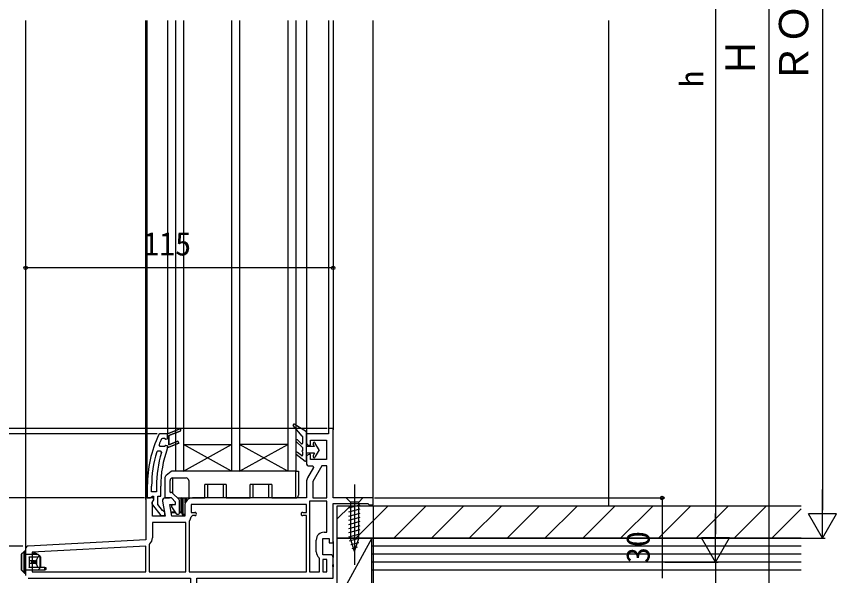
# Model space of a CAD drawing. Units: millimetres, scale not verified. Extents: x -525 to 525, y -783 to 779.
# Drawn here: x -351.5 to -44.8, y -9.7 to 199.3 of the extents above; entities that cross this region are included whole.
import ezdxf
from ezdxf.enums import TextEntityAlignment as Align

# ---------------------------------------------------------------- set-up
doc = ezdxf.new("R2010")
doc.units = ezdxf.units.MM
doc.header["$LTSCALE"] = 4
for name, color, linetype in [('0-2_YKK_11', 7, 'Continuous'), ('0-3_YKK_12', 2, 'Continuous'), ('0-4_YKK_13', 4, 'Continuous'), ('0-6_YKK_D', 6, 'Continuous'), ('0-8_YSS_K', 3, 'Continuous'), ('0-9_YSS_KE', 3, 'Continuous')]:
    doc.layers.add(name, color=color, linetype=linetype)
doc.styles.add('ＭＳ ゴシック', font='')
doc.styles.get('ＭＳ ゴシック').set_extended_font_data('MS Gothic')

msp = doc.modelspace()

# ---------------------------------------------------------------- linework, layer by layer
at = {"layer": '0-2_YKK_11'}
for p, q in [((-243, 34.5), (-243, 32.3)), ((-239.3, -0.8), (-239.3, 3.6)), ((-348, 0.351), (-348, -9.7))]:
    msp.add_line(p, q, dxfattribs=at)
for points in [[(-297.205, 41.4), (-296.747, 41.7), (-296.075, 41.7), (-295.59, 41.325), (-295, 41.4), (-295, 43.3), (-290.548, 45.072), (-295, 43.3), (-297.782, 43.3), (-298.236, 43.01)], [(-290.252, 44.328), (-294.5, 42.638), (-294.5, 39.161), (-291.048, 40.535), (-290.752, 39.791), (-294.5, 38.3), (-295, 38.3), (-295, 38.8), (-295.59, 38.875), (-296.075, 38.5), (-296.1, 38.5), (-297.635, 38.5), (-298.104, 39.175)], [(-295.03, 37.683), (-295, 37.854), (-295, 38.3), (-294.5, 38.3), (-290.752, 39.791), (-291.048, 40.535), (-294.5, 39.161), (-294.5, 42.638), (-290.252, 44.328)], [(-234, -1.9), (-236.9, -1.9), (-236.9, 4.1), (-234.5, 4.1), (-234.5, 2.5), (-233, 2.5), (-233, 17.3), (-220.092, 17.3), (-219.796, 17.05), (-219.5, 16.8), (-218, 16.8), (-218, 19.3), (-233, 19.3), (-233, 45.3), (-234.8, 45.3), (-234.8, 43.3), (-243, 43.3), (-243, 40)], [(-242, 39), (-241.5, 39), (-241.5, 40.9), (-235.5, 40.9), (-235.5, 33.7), (-241.5, 33.7), (-241.5, 35.5), (-242, 35.5)], [(-298.991, 36.545), (-298.513, 36.9), (-297.676, 36.9), (-297.199, 36.252)], [(-242, 31.3), (-240.655, 31.3), (-240.327, 30.733), (-242.611, 26.777)], [(-243, 25.327), (-243, 19.3), (-285.6, 19.3)], [(-302.5, 23.667), (-302.5, 19.3), (-301.4, 19.3), (-300.904, 19.737), (-300.606, 20), (-300.2, 20), (-300.2, 18.6), (-300.4, 18.2)], [(-299.1, 23.667), (-299.1, 21.6), (-300.9, 21.6), (-300.9, 23.667)], [(-300.587, 16.783), (-297.475, 12.8), (-296, 12.8), (-296, 13.901), (-296.475, 14.401), (-296.845, 14.592), (-298.6, 16.839), (-298.6, 20), (-297.5, 20), (-297.5, 23.667)], [(-296.785, 18.126), (-295.793, 12.5), (-300.6, 12.5), (-300.6, 17.856), (-300.058, 18.724), (-300.377, 19.3), (-303, 19.3), (-303, 3.658), (-347.052, 1.35)], [(-288.5, 16.4), (-288.5, 12.5), (-293.356, 12.5), (-294.132, 16.9), (-292, 16.9), (-292, 17.8), (-293.5, 19.3), (-295.8, 19.3)], [(-244.4, 13.9), (-243, 13.9), (-243, 16.9), (-286.1, 16.9), (-286.1, 13.9), (-284.7, 13.9)], [(-241.8, 18.1), (-241.8, -8.3), (-238.1, -8.3), (-238.1, -3.392), (-238.278, -3.01)], [(-236.4, 6.5), (-235.4, 6.5), (-235.4, 18.1), (-241.8, 18.1)], [(-286.9, -8.3), (-243, -8.3), (-243, 12.7), (-244.4, 12.7)], [(-284.7, 12.7), (-285.616, 12.7), (-286.113, 12.252)], [(-288.1, -8.3), (-288.1, 10.1), (-300.6, 10.1), (-300.6, 4.435)], [(-286.762, 10.845), (-286.9, 10.5), (-286.9, -8.3)], [(-301.624, 2.224), (-301.8, 1.842), (-301.8, -8.3), (-288.1, -8.3)], [(-347, -10.7), (-286.4, -10.7), (-286.4, -38.7), (-283, -38.7), (-283, -36.8), (-283.5, -36.3), (-284, -35.8), (-284, -10.7), (-233, -10.7), (-233, -6.458), (-233.12, -6.275), (-233.12, -5.725), (-233, -5.542), (-233, -2.9)]]:
    msp.add_lwpolyline(points, dxfattribs=at)
for points in [[(-235.4, 19.3), (-235.4, 31.3), (-237.229, 31.3), (-240.6, 25.461), (-240.6, 19.3)], [(-303, 1.255), (-345.6, -0.978), (-345.6, -8.3), (-303, -8.3)], [(-235.4, -8.3), (-235.4, -3.7), (-236.9, -3.7), (-236.9, -8.3)]]:
    msp.add_lwpolyline(points, close=True, dxfattribs=at)
for centre, radius, start, end in [((-256.5, 23.667), 46, 155.13402, 179.99999), ((-290.4, 44.7), 0.4, 291.69939, 111.69941), ((-290.4, 44.7), 0.4, 291.69939, 111.69941), ((-256.5, 23.667), 44.4, 156.46078, 159.55779), ((-242, 40), 1, 180.00001, 269.99999), ((-256.5, 23.667), 41, 160.01112, 180.00001), ((-256.5, 23.667), 44.4, 163.13981, 180.00001), ((-256.5, 23.667), 42.6, 162.81723, 180.00001), ((-242, 34.5), 1, 90.00001, 179.99999), ((-242, 32.3), 1, 180.00001, 269.99999), ((-240.1, 25.327), 2.9, 150.00001, 180.00002), ((-295.8, 18.3), 1, 90, 189.99998), ((-285.6, 16.4), 2.9, 90.00001, 179.99999), ((-299.8, 17.4), 1, 126.86989, 218.08672), ((-284.7, 13.3), 0.6, 269.99999, 90.00001), ((-244.4, 13.3), 0.6, 89.99999, 270.00001), ((-288.5, 12.5), 2.4, 316.39716, 354.0622), ((-236.4, 3.6), 2.9, 90.00001, 179.99999), ((-303.5, 4.435), 2.9, 310.32022, 0.00001), ((-347, 0.351), 1, 93.00003, 180), ((-236.4, -0.8), 2.9, 180.00001, 229.63901), ((-234, -2.9), 1, 0.00001, 89.99999)]:
    msp.add_arc(centre, radius, start, end, dxfattribs=at)
at = {"layer": '0-3_YKK_12'}
for p, q in [((-348, 197.8), (-348, 0.351)), ((-303, 18.8), (-303, 197.8)), ((-302.5, 19.3), (-302.5, 197.8)), ((-295, 197.8), (-295, 43.299)), ((-291.998, 197.8), (-292.001, 29.3)), ((-289, 197.8), (-289, 29.3)), ((-271, 197.8), (-271, 29.3)), ((-268, 197.8), (-268, 29.3)), ((-250, 197.8), (-250, 29.3)), ((-247, 197.8), (-247, 29.3)), ((-243, 197.8), (-243, 42.8)), ((-234.8, 197.8), (-234.8, 44.8)), ((-233, 197.8), (-233, 44.8)), ((-218, 17.761), (-218, 197.8)), ((-289, 39.3), (-271, 39.3)), ((-289, 29.3), (-271, 39.3)), ((-271, 29.3), (-289, 39.3)), ((-250, 39.3), (-268, 39.3)), ((-250, 29.3), (-268, 39.3)), ((-268, 29.3), (-250, 39.3)), ((-247, 29.3), (-292.001, 29.3)), ((-233, 3), (-233, -2.9)), ((-233, -5.542), (-233, -6.458))]:
    msp.add_line(p, q, dxfattribs=at)
at = {"layer": '0-4_YKK_13'}
for p, q in [((-244.548, 42.456), (-247.928, 46.405)), ((-243, 44), (-247.54, 46.854)), ((-243, 33.3), (-243, 44)), ((-244.564, 38.259), (-246.872, 40.407)), ((-244.836, 39.605), (-246.328, 40.993)), ((-244.5, 42.326), (-244.5, 39.752)), ((-244.5, 38.113), (-244.5, 36.978)), ((-239.945, 38.5), (-243, 38.5)), ((-240.5, 39.8), (-240.5, 39.568)), ((-239.945, 38.5), (-240.446, 39.368)), ((-239.7, 39.8), (-239.7, 39.675)), ((-238.3, 37.25), (-239.7, 39.675)), ((-238.3, 37.25), (-239.7, 34.825)), ((-246.846, 35.685), (-243.484, 33.063)), ((-244.823, 35.127), (-246.355, 36.316)), ((-244.5, 36.578), (-244.5, 35.285)), ((-239.945, 36), (-243, 36)), ((-240.5, 34.932), (-240.5, 34.7)), ((-239.945, 36), (-240.446, 35.132)), ((-239.7, 34.825), (-239.7, 34.7)), ((-293.582, 29.234), (-295.437, 27.75)), ((-247, 29.3), (-293.395, 29.3)), ((-247, 29.3), (-246, 29.3)), ((-247, 19.3), (-247, 29.3)), ((-246, 29.3), (-246, 20.3)), ((-296, 26.579), (-296, 19.5)), ((-294, 21.5), (-294, 25.8)), ((-293, 26.8), (-288, 26.8)), ((-293, 21.128), (-293, 26.8)), ((-287, 25.8), (-287, 19.3)), ((-273, 24.3), (-281, 24.3)), ((-281, 19.3), (-281, 24.3)), ((-274, 19.3), (-274, 24.3)), ((-273, 24.3), (-273, 19.3)), ((-256, 24.3), (-264, 24.3)), ((-264, 19.3), (-264, 24.3)), ((-257, 19.3), (-257, 24.3)), ((-256, 24.3), (-256, 19.3)), ((-225, 24.3), (-225, -5.7)), ((-296, 19.28), (-296, 19.3)), ((-295.8, 19.3), (-296, 19.3)), ((-295.8, 19.3), (-294.207, 19.3)), ((-293.379, 21.3), (-293.8, 21.3)), ((-290.646, 18.775), (-293.025, 21.154)), ((-291.172, 19.3), (-287, 19.3)), ((-290.5, 13.6), (-290.5, 18.421)), ((-289.5, 13.3), (-289.5, 19)), ((-289.5, 19), (-289.2, 19)), ((-289.2, 19), (-289.2, 13.3)), ((-288.3, 17.458), (-288.3, 19.3)), ((-288, 19.3), (-288, 18.028)), ((-287, 19.3), (-281, 19.3)), ((-273, 19.3), (-274, 19.3)), ((-273, 19.3), (-264, 19.3)), ((-256, 19.3), (-257, 19.3)), ((-256, 19.3), (-247, 19.3)), ((-221.9, 19.3), (-228.1, 19.3)), ((-228.1, 19.3), (-226.55, 17.75)), ((-221.9, 19.3), (-223.45, 17.75)), ((-293.5, 16.385), (-293.5, 16.063)), ((-293.464, 15.948), (-291.699, 13.428)), ((-292.807, 16.9), (-293.4, 16.558)), ((-227.1, 15.665), (-222.9, 16.79)), ((-226.55, 17.75), (-226.55, 4.216)), ((-223.45, 17.75), (-226.55, 17.75)), ((-223.45, 4.216), (-223.45, 17.75)), ((-293.638, 14.1), (-292.17, 14.1)), ((-291.96, 13.8), (-293.585, 13.8)), ((-291.453, 13.3), (-290.8, 13.3)), ((-290.5, 14.1), (-289.8, 14.1)), ((-289.8, 13.8), (-290.5, 13.8)), ((-289.8, 14.1), (-289.8, 13.8)), ((-289.2, 13.3), (-288.5, 13.3)), ((-288.5, 13), (-289.2, 13)), ((-227.1, 14.112), (-222.9, 15.237)), ((-227.1, 12.559), (-222.9, 13.684)), ((-227.1, 11.006), (-222.9, 12.131)), ((-227.1, 9.453), (-222.9, 10.579)), ((-227.1, 7.9), (-222.9, 9.026)), ((-227.1, 6.347), (-222.9, 7.473)), ((-227.1, 4.794), (-222.9, 5.92)), ((-226.841, 3.311), (-222.9, 4.367)), ((-225, -0.7), (-226.55, 4.216)), ((-225, -0.7), (-223.45, 4.216)), ((-226.39, 1.879), (-223.354, 2.692)), ((-225.938, 0.447), (-223.889, 0.996)), ((-349.5, -7.624), (-349.5, -1.724)), ((-349.494, -1.724), (-349.5, -1.724)), ((-348.674, -0.904), (-349.494, -1.724)), ((-349.494, -1.724), (-349.494, -7.576)), ((-348.254, -1.6), (-348.548, -1.6)), ((-348.376, -0.6), (-348.38, -0.605)), ((-348, -1.6), (-348, -7.8)), ((-343.5, -1.8), (-348, -1.8)), ((-346.7, -2.7), (-343.264, -2.7)), ((-346.7, -2.804), (-346.7, -2.7)), ((-346.7, -2.804), (-346.7, -4.2)), ((-343.443, -2.804), (-346.7, -2.804)), ((-342.5, -2.7), (-343.5, -1.8)), ((-342.565, -2.7), (-343.264, -2.7)), ((-342.565, -6.7), (-342.565, -2.7)), ((-342.565, -2.7), (-342.5, -2.7)), ((-342.5, -2.7), (-342.5, -6.7)), ((-345.8, -4.2), (-346.7, -4.2)), ((-346.7, -4.2), (-346.7, -5.2)), ((-346.7, -5.2), (-346.7, -6.596)), ((-345.8, -4.2), (-345.8, -5.2)), ((-345.359, -4.2), (-345.8, -4.2)), ((-345.217, -5.2), (-345.359, -5.2)), ((-345.217, -4.2), (-345.217, -5.2)), ((-344.8, -4.2), (-345.217, -4.2)), ((-344.8, -5.2), (-345.217, -5.2)), ((-344.8, -4.2), (-344.8, -5.2)), ((-344.667, -4.2), (-344.8, -4.2)), ((-344.667, -5.2), (-344.8, -5.2)), ((-344.486, -5.2), (-344.667, -5.2)), ((-344.486, -4.2), (-344.486, -5.2)), ((-344.45, -5.2), (-344.486, -5.2)), ((-344.45, -4.2), (-344.258, -4.2)), ((-344.258, -5.2), (-344.45, -5.2)), ((-344.258, -4.2), (-344.258, -5.2)), ((-344.028, -4.2), (-344.258, -4.2)), ((-344.028, -5.2), (-344.258, -5.2)), ((-344.028, -4.2), (-344.028, -5.2)), ((-343.888, -3.804), (-343.888, -5.596)), ((-349.494, -7.576), (-348.631, -8.439)), ((-348.488, -8.712), (-348.549, -8.651)), ((-348.337, -8.713), (-348.276, -8.8)), ((-343.5, -7.7), (-348, -7.7)), ((-346.7, -6.596), (-343.443, -6.596)), ((-343.5, -7.7), (-342.5, -6.7)), ((-340.8, -7.7), (-343.5, -7.7)), ((-342.565, -6.7), (-343.264, -6.7)), ((-342.5, -6.7), (-342.565, -6.7)), ((-340.8, -6.7), (-340.5, -6.7))]:
    msp.add_line(p, q, dxfattribs=at)
for points in [[(-280, 24.3), (-280, 19.3), (-281, 19.3)], [(-263, 24.3), (-263, 19.3), (-264, 19.3)], [(-289.5, 14.1), (-289.8, 14.1), (-289.8, 19.3)], [(-289.2, 13), (-289.2, 13.3), (-289.5, 13.3)], [(-349.412, -1.512), (-348.592, -0.692), (-348.588, -0.688)], [(-348.254, -1.6), (-348.254, -7.8), (-348.548, -7.8), (-348.548, -1.6)], [(-348.376, -0.6), (-348, -0.6), (-348, -1.6), (-348.254, -1.6)], [(-345.4, -1.8), (-345.4, -1.2), (-343.8, -1.8)], [(-344.8, -1.425), (-344.8, -0.9), (-343, -2.1)], [(-343.286, -1.993), (-343, -2.1), (-343, -2.25)], [(-345.359, -5.2), (-345.8, -5.2), (-346.7, -5.2)], [(-345.359, -5.2), (-345.359, -4.2), (-345.217, -4.2)], [(-344.667, -5.2), (-344.667, -4.2), (-344.486, -4.2)], [(-344.45, -5.2), (-344.45, -4.2), (-344.486, -4.2)], [(-344.028, -4.2), (-343.948, -4.006), (-343.888, -3.804)], [(-343.888, -5.596), (-343.947, -5.398), (-344.028, -5.2)], [(-348.549, -8.651), (-349.5, -7.7), (-349.5, -7.624)], [(-348.254, -7.8), (-348, -7.8), (-348, -8.8), (-348.276, -8.8)], [(-343.264, -6.7), (-346.7, -6.7), (-346.7, -6.596)], [(-340.8, -7.7), (-340.8, -6.7), (-342.5, -6.7)], [(-340.5, -6.7), (-340.5, -7.4), (-340.8, -7.7)]]:
    msp.add_lwpolyline(points, dxfattribs=at)
for centre, radius, start, end in [((-247.7, 46.6), 0.3, 57.84718, 220.56105), ((-246.6, 40.7), 0.4, 47.0674, 227.0674), ((-244.7, 42.326), 0.2, 0, 40.56105), ((-240.1, 39.8), 0.4, 0, 180), ((-244.7, 39.752), 0.2, 227.0674, 0), ((-244.5, 36.778), 0.2, 90, 270), ((-244.7, 38.113), 0.2, 0, 47.0674), ((-240.1, 39.568), 0.4, 180, 210), ((-246.6, 36), 0.4, 52.18768, 232.05449), ((-244.7, 35.285), 0.2, 232.18768, 0), ((-240.1, 34.932), 0.4, 150, 180), ((-240.1, 34.7), 0.4, 180, 0), ((-243.3, 33.3), 0.3, 232.05449, 0), ((-294.5, 26.579), 1.5, 128.65981, 180), ((-293.395, 29), 0.3, 90, 128.65981), ((-293, 25.8), 1, 90, 180), ((-288, 25.8), 1, 0, 90), ((-293.8, 21.5), 0.2, 180, 270), ((-295.8, 19.5), 0.2, 180, 270), ((-293.379, 20.8), 0.5, 45, 90), ((-291, 18.421), 0.5, 0, 45), ((-289.8, 19), 0.3, 0, 90), ((-289.8, 19), 0.6, 0, 30), ((-247, 20.3), 1, 270, 0), ((-293.3, 16.385), 0.2, 120, 180), ((-293.3, 16.063), 0.2, 180, 215), ((-291.453, 13.6), 0.3, 215, 270), ((-290.8, 13.6), 0.3, 270, 0), ((-289.8, 13.5), 0.3, 0, 90), ((-289.2, 13.3), 0.3, 180, 270), ((-349.2, -1.724), 0.3, 135, 180), ((-349.211, -1.712), 0.284, 135.21566, 182.49633), ((-348.37, -0.909), 0.304, 91.7644, 179.04855), ((-348.39, -0.891), 0.284, 135.21566, 182.49633), ((-348.383, -0.901), 0.295, 89.30544, 134.94469), ((-348.376, -0.9), 0.3, 90, 135), ((-348.348, -8.451), 0.284, 177.50367, 224.78434), ((-348.319, -8.399), 0.314, 187.32627, 266.78077), ((-348.383, -8.477), 0.24, 226.38814, 281.18869), ((-348.276, -8.5), 0.3, 225, 270)]:
    msp.add_arc(centre, radius, start, end, dxfattribs=at)
for centre, major_axis, ratio, start_param, end_param in [((-348.688, -1.6), (0, 0.7), 0.2, 4.712389, 6.1791526), ((-348.394, -1.6), (0, 1), 0.14, 4.712389, 6.1791526), ((-341.711, -4.7), (0, 2.9), 0.789474, 0.8581397, 1.2566748), ((-343.264, -3), (0, 0.3), 0.789474, 6.2831853, 7.141325), ((-341.711, -4.7), (0, 2.9), 0.789474, 1.8849178, 2.283453), ((-349.2, -7.576), (0.286, 0.119), 0.756388, 2.640578, 2.8379736), ((-348.688, -7.8), (0, 0.7), 0.2, 3.5625567, 4.712389), ((-348.394, -7.8), (0, 1), 0.14, 3.5625567, 4.712389), ((-343.264, -6.4), (0, 0.3), 0.789474, 2.283453, 3.1415927)]:
    msp.add_ellipse(centre, major_axis=major_axis, ratio=ratio, start_param=start_param, end_param=end_param, dxfattribs=at)
at = {"layer": '0-6_YKK_D'}
for p, q in [((-50, 383.8), (-50, 14.8)), ((-70, -9.2), (-70, 378.8)), ((-90, 348.8), (-90, 5.796)), ((-233, 105.3), (-348, 105.3)), ((-235.3, 45.3), (-369, 45.3)), ((-298.782, 43.3), (-369, 43.3)), ((-298.782, 43.299), (-369, 43.299)), ((-50, 4.3), (-50, 22.487)), ((-303.5, 19.3), (-369, 19.3)), ((-303.5, 19.3), (-369, 19.3)), ((-217.5, 19.3), (-109, 19.3)), ((-110, 19.3), (-110, -10.7)), ((-218, 16.3), (-218, -59.7)), ((-90, -4.704), (-90, 13.483)), ((-50, 4.3), (-55.25, 13.393)), ((-44.75, 13.393), (-55.25, 13.393)), ((-50, 4.3), (-44.75, 13.393)), ((-90, -4.704), (-95.25, 4.39)), ((-84.75, 4.39), (-95.25, 4.39)), ((-90, -4.704), (-84.75, 4.39)), ((-80.002, 4.3), (-49, 4.3)), ((-349, 1.3), (-369, 1.3)), ((-349, 1.298), (-369, 1.298)), ((-70, -19.7), (-70, -1.513)), ((-109.003, -4.704), (-89.001, -4.704)), ((-89.001, -4.704), (-89, -4.704))]:
    msp.add_line(p, q, dxfattribs=at)
msp.add_lwpolyline([(-90.001, -4.704), (-90.001, -19.7), (-90.001, -40.977)], dxfattribs=at)
for centre in [(-348, 105.3), (-233, 105.3), (-110, 19.3)]:
    msp.add_circle(centre, 0.637, dxfattribs=at)
at = {"layer": '0-8_YSS_K'}
for p, q in [((-130, 197.797), (-130, 16.3)), ((-231.599, 11.357), (-226.656, 16.3)), ((-224.514, 4.3), (-212.514, 16.3)), ((-210.372, 4.3), (-198.372, 16.3)), ((-196.23, 4.3), (-184.23, 16.3)), ((-182.087, 4.3), (-170.087, 16.3)), ((-167.945, 4.3), (-155.945, 16.3)), ((-153.803, 4.3), (-141.803, 16.3)), ((-139.661, 4.3), (-127.661, 16.3)), ((-125.519, 4.3), (-113.519, 16.3)), ((-111.377, 4.3), (-99.377, 16.3)), ((-97.235, 4.3), (-85.235, 16.3)), ((-83.092, 4.3), (-71.092, 16.3)), ((-68.95, 4.3), (-58.002, 15.249)), ((-218.499, 4.3), (-231.672, -19.7)), ((-58.002, 1.3), (-218.499, 1.3)), ((-58.002, -1.7), (-218.499, -1.7)), ((-58.002, -4.7), (-218.499, -4.7)), ((-58.002, -7.7), (-218.499, -7.7))]:
    msp.add_line(p, q, dxfattribs=at)
msp.add_lwpolyline([(-231.672, -19.7), (-218.499, -19.7), (-218.499, 4.3), (-231.672, 4.3)], close=True, dxfattribs=at)
at = {"layer": '0-9_YSS_KE'}
for p, q in [((-58.002, 16.3), (-231.599, 16.3)), ((-58.002, 4.3), (-218.499, 4.3)), ((-218.499, -19.7), (-218.499, 4.3))]:
    msp.add_line(p, q, dxfattribs=at)
msp.add_lwpolyline([(-231.599, 16.3), (-231.599, 4.3), (-58.002, 4.3)], dxfattribs=at)

# ---------------------------------------------------------------- texts
at = {"layer": '0-6_YKK_D', "style": 'ＭＳ ゴシック'}
for s, height, p in [('ＲＯＨ', 11, (-52, 173.988)), ('Ｈ', 11, (-72, 176.448)), ('h', 8.798, (-92, 172.934)), ('30', 8.798, (-112, -5.036))]:
    msp.add_text(s, height=height, rotation=90, dxfattribs=at).set_placement(p, align=Align.BOTTOM_LEFT)
msp.add_text('115', height=8.798, dxfattribs=at).set_placement((-304.068, 107.3), align=Align.BOTTOM_LEFT)

doc.saveas('drawing.dxf')
